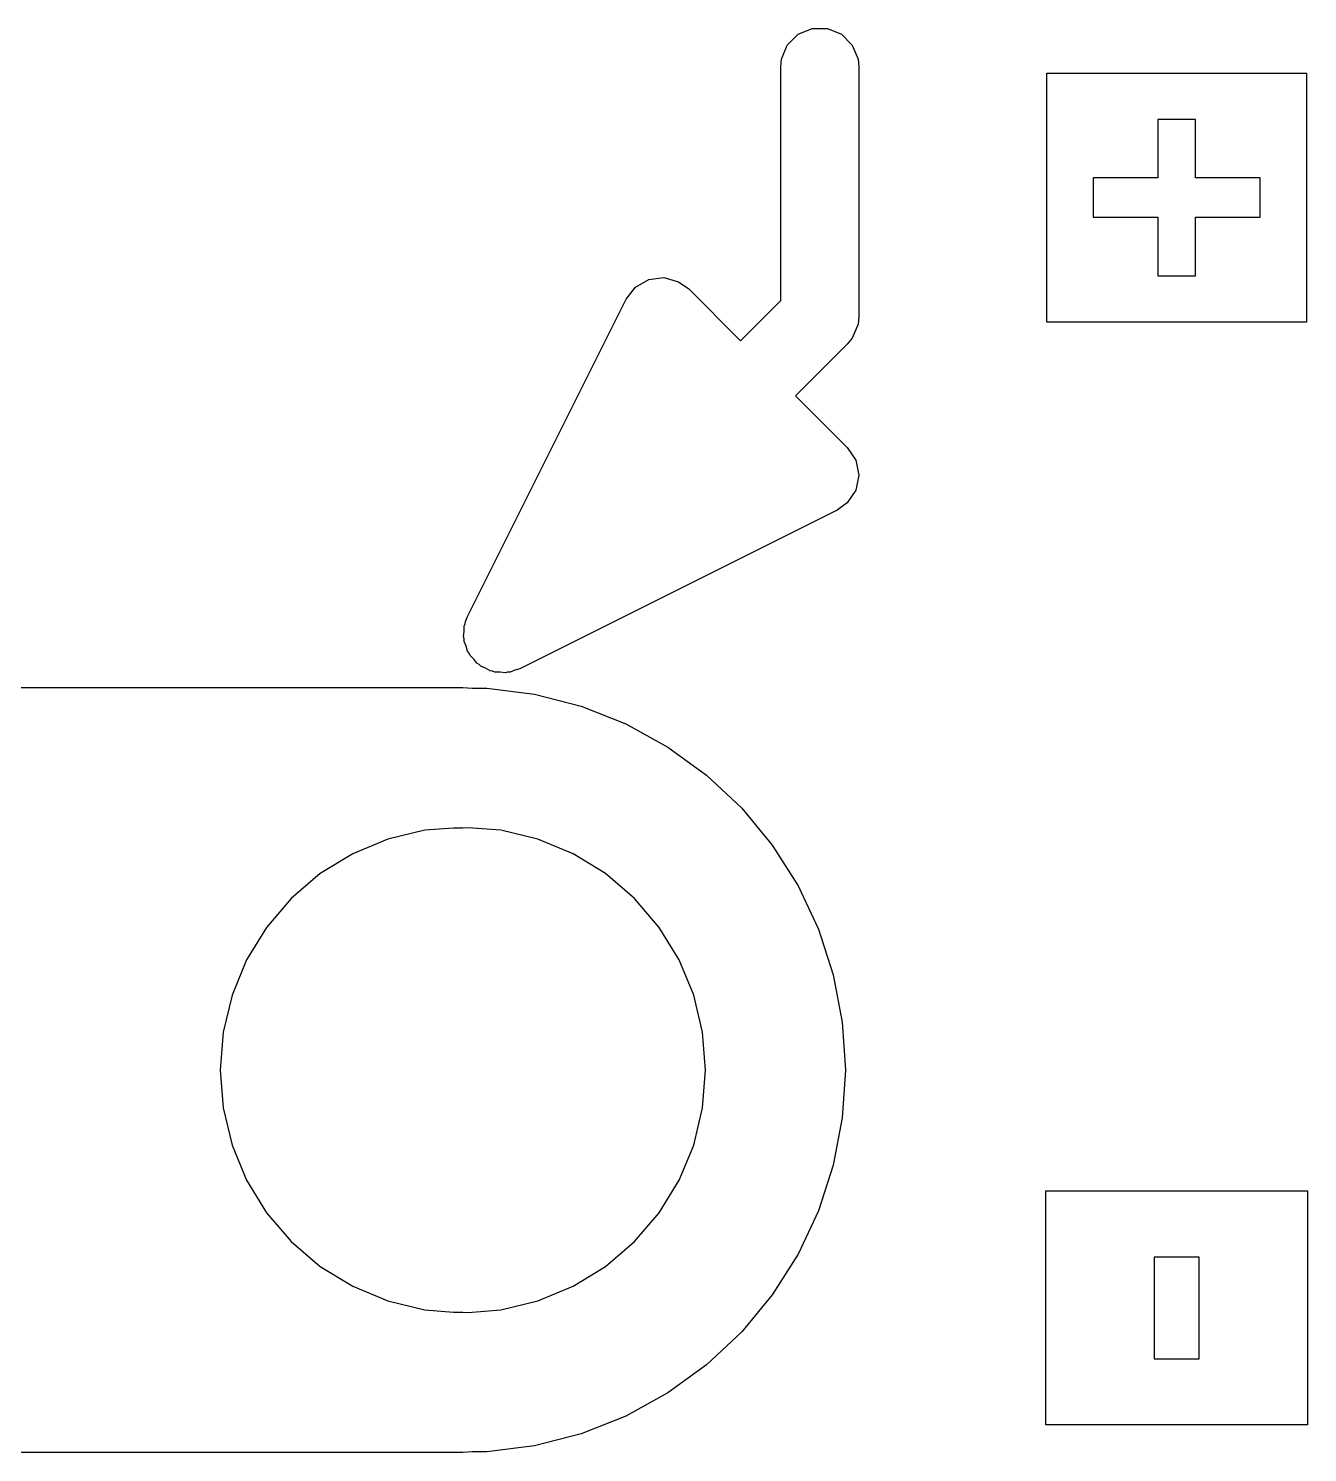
# Model space of a CAD drawing. Extents: x 44.5 to 107.9, y -136.2 to -45.2.
# Drawn here: x 99.58 to 107.77, y -101.26 to -92.13 of the extents above; entities that cross this region are included whole.
import ezdxf

# ---------------------------------------------------------------- set-up
doc = ezdxf.new("R2010")
doc.units = 0
doc.layers.add('BLACK', color=7, linetype='CONTINUOUS')

msp = doc.modelspace()

# ---------------------------------------------------------------- linework, layer by layer
at = {"layer": 'BLACK', "linetype": 'CONTINUOUS'}
for p, q in [((104.440133, -92.240907), (104.509107, -92.171933)), ((104.509107, -92.171933), (104.599227, -92.134604)), ((104.599227, -92.134604), (104.696773, -92.134604)), ((104.696773, -92.134604), (104.786893, -92.171933)), ((104.786893, -92.171933), (104.855867, -92.240907)), ((104.402804, -92.331027), (104.440133, -92.240907)), ((104.855867, -92.240907), (104.893196, -92.331027)), ((104.398, -92.3798), (104.402804, -92.331027)), ((104.398, -93.876446), (104.398, -92.3798)), ((104.893196, -92.331027), (104.898, -92.3798)), ((104.898, -92.3798), (104.898, -93.98)), ((106.101753, -92.717937), (106.101753, -92.420281)), ((106.101753, -92.420281), (107.766247, -92.420281)), ((107.766247, -92.420281), (107.766247, -92.717937)), ((106.101753, -92.717938), (106.101753, -92.717937)), ((106.101753, -93.718063), (106.101753, -92.717938)), ((107.054253, -92.717937), (106.813747, -92.717937)), ((106.813747, -92.717937), (106.813747, -93.091794)), ((107.054253, -93.091794), (107.054253, -92.717937)), ((107.766247, -92.717937), (107.766247, -93.344206)), ((106.813747, -93.091794), (106.399409, -93.091794)), ((106.399409, -93.091794), (106.399409, -93.344206)), ((107.468591, -93.091794), (107.054253, -93.091794)), ((107.468591, -93.344206), (107.468591, -93.091794)), ((106.399409, -93.344206), (106.813747, -93.344206)), ((106.813747, -93.344206), (106.813747, -93.718062)), ((107.054253, -93.718062), (107.054253, -93.344206)), ((107.054253, -93.344206), (107.468591, -93.344206)), ((107.766247, -93.344206), (107.766247, -93.718063)), ((103.4682, -93.791137), (103.552943, -93.742829)), ((103.552943, -93.742829), (103.649722, -93.730629)), ((103.649722, -93.730629), (103.743803, -93.756393)), ((103.743803, -93.756393), (103.808777, -93.803223)), ((106.101753, -94.015719), (106.101753, -93.718063)), ((106.813747, -93.718062), (107.054253, -93.718062)), ((107.766247, -93.718063), (107.766247, -94.015719)), ((103.408393, -93.868197), (103.4682, -93.791137)), ((103.808777, -93.803223), (104.14, -94.134446)), ((102.392393, -95.900197), (103.408393, -93.868197)), ((104.14, -94.134446), (104.398, -93.876446)), ((104.893196, -94.028772), (104.855868, -94.118892)), ((104.898, -93.98), (104.893196, -94.028772)), ((107.766247, -94.015719), (106.101753, -94.015719)), ((104.855868, -94.118892), (104.824777, -94.156777)), ((104.824777, -94.156777), (104.493554, -94.488)), ((104.493554, -94.488), (104.824777, -94.819223)), ((104.824777, -94.819223), (104.87897, -94.900329)), ((104.87897, -94.900329), (104.898, -94.996)), ((104.898, -94.996), (104.87897, -95.091671)), ((104.87897, -95.091671), (104.824777, -95.172777)), ((104.759803, -95.219607), (102.727803, -96.235607)), ((104.824777, -95.172777), (104.759803, -95.219607)), ((102.370804, -95.963228), (102.376851, -95.948627)), ((102.376851, -95.948627), (102.378829, -95.932943)), ((102.378829, -95.932943), (102.392393, -95.900197)), ((102.366629, -96.029722), (102.370804, -95.996602)), ((102.370804, -96.044967), (102.366629, -96.029722)), ((102.370804, -95.996602), (102.370804, -95.963228)), ((102.370804, -96.060772), (102.370804, -96.044967)), ((102.383575, -96.091605), (102.370804, -96.060772)), ((102.392393, -96.123803), (102.383575, -96.091605)), ((102.402085, -96.136291), (102.392393, -96.123803)), ((102.408133, -96.150892), (102.402085, -96.136291)), ((102.431733, -96.174492), (102.408133, -96.150892)), ((102.4522, -96.200863), (102.431733, -96.174492)), ((102.465931, -96.20869), (102.4522, -96.200863)), ((102.477108, -96.219867), (102.465931, -96.20869)), ((102.507941, -96.232638), (102.477108, -96.219867)), ((102.536943, -96.249171), (102.507941, -96.232638)), ((102.552627, -96.251148), (102.536943, -96.249171)), ((102.567228, -96.257196), (102.552627, -96.251148)), ((102.600603, -96.257196), (102.567228, -96.257196)), ((102.633722, -96.261371), (102.600603, -96.257196)), ((102.648968, -96.257196), (102.633722, -96.261371)), ((102.664772, -96.257196), (102.648968, -96.257196)), ((102.695605, -96.244424), (102.664772, -96.257196)), ((102.727803, -96.235607), (102.695605, -96.244424)), ((97.79, -96.356), (102.362, -96.356)), ((102.362, -96.356), (102.420737, -96.35985)), ((102.420737, -96.35985), (102.424413, -96.360835)), ((102.424413, -96.360835), (102.515837, -96.360835)), ((102.515837, -96.360835), (102.821084, -96.399396)), ((102.821084, -96.399396), (103.119092, -96.475912)), ((103.119092, -96.475912), (103.405159, -96.589174)), ((103.405159, -96.589174), (103.674776, -96.737397)), ((103.674776, -96.737397), (103.923689, -96.918243)), ((103.923689, -96.918243), (104.147973, -97.12886)), ((104.147973, -97.12886), (104.344092, -97.365926)), ((102.118777, -97.270349), (101.881543, -97.327304)), ((102.301099, -97.256), (102.118777, -97.270349)), ((102.362, -97.256), (102.301099, -97.256)), ((102.395227, -97.253822), (102.362, -97.256)), ((102.605223, -97.270349), (102.395227, -97.253822)), ((102.842457, -97.327304), (102.605223, -97.270349)), ((101.881543, -97.327304), (101.656139, -97.420669)), ((103.067861, -97.420669), (102.842457, -97.327304)), ((104.344092, -97.365926), (104.508951, -97.625703)), ((101.656139, -97.420669), (101.448116, -97.548146)), ((103.275884, -97.548146), (103.067861, -97.420669)), ((101.448116, -97.548146), (101.262595, -97.706595)), ((103.461405, -97.706595), (103.275884, -97.548146)), ((104.508951, -97.625703), (104.639952, -97.904095)), ((101.262595, -97.706595), (101.104146, -97.892116)), ((103.619854, -97.892116), (103.461405, -97.706595)), ((101.104146, -97.892116), (100.976669, -98.100139)), ((103.747331, -98.100139), (103.619854, -97.892116)), ((104.639952, -97.904095), (104.735029, -98.19671)), ((100.976669, -98.100139), (100.883304, -98.325543)), ((103.840696, -98.325543), (103.747331, -98.100139)), ((104.735029, -98.19671), (104.792681, -98.498934)), ((100.883304, -98.325543), (100.826349, -98.562777)), ((103.897651, -98.562777), (103.840696, -98.325543)), ((104.792681, -98.498934), (104.812, -98.806)), ((100.826349, -98.562777), (100.807207, -98.806)), ((103.916793, -98.806), (103.897651, -98.562777)), ((100.807207, -98.806), (100.826349, -99.049223)), ((103.897651, -99.049223), (103.916793, -98.806)), ((104.812, -98.806), (104.792681, -99.113066)), ((100.826349, -99.049223), (100.883304, -99.286457)), ((103.840696, -99.286457), (103.897651, -99.049223)), ((104.792681, -99.113066), (104.735029, -99.41529)), ((100.883304, -99.286457), (100.976669, -99.511861)), ((103.747331, -99.511861), (103.840696, -99.286457)), ((104.735029, -99.41529), (104.639952, -99.707905)), ((100.976669, -99.511861), (101.104146, -99.719884)), ((103.619854, -99.719884), (103.747331, -99.511861)), ((106.095403, -99.877935), (106.095403, -99.580278)), ((106.095403, -99.580278), (107.772597, -99.580278)), ((107.772597, -99.580278), (107.772597, -99.877935)), ((101.104146, -99.719884), (101.262595, -99.905405)), ((103.461405, -99.905405), (103.619854, -99.719884)), ((104.639952, -99.707905), (104.508951, -99.986297)), ((106.095403, -100.782065), (106.095403, -99.877935)), ((107.772597, -99.877935), (107.772597, -100.656231)), ((101.262595, -99.905405), (101.448116, -100.063854)), ((103.275884, -100.063854), (103.461405, -99.905405)), ((104.508951, -99.986297), (104.344092, -100.246074)), ((107.078066, -100.003769), (106.789934, -100.003769)), ((106.789934, -100.003769), (106.789934, -100.656231)), ((107.078066, -100.656231), (107.078066, -100.003769)), ((101.448116, -100.063854), (101.656139, -100.191331)), ((103.067861, -100.191331), (103.275884, -100.063854)), ((101.656139, -100.191331), (101.881543, -100.284696)), ((102.842457, -100.284696), (103.067861, -100.191331)), ((101.881543, -100.284696), (102.118777, -100.341651)), ((102.605223, -100.341651), (102.842457, -100.284696)), ((104.344092, -100.246074), (104.147973, -100.48314)), ((102.118777, -100.341651), (102.301099, -100.356)), ((102.301099, -100.356), (102.362, -100.356)), ((102.362, -100.356), (102.395227, -100.358177)), ((102.395227, -100.358177), (102.605223, -100.341651)), ((104.147973, -100.48314), (103.923689, -100.693757)), ((103.923689, -100.693757), (103.674776, -100.874603)), ((106.789934, -100.656231), (107.078066, -100.656231)), ((107.772597, -100.656231), (107.772597, -100.782065)), ((106.095403, -101.079722), (106.095403, -100.782065)), ((107.772597, -100.782065), (107.772597, -101.079722)), ((103.674776, -100.874603), (103.405159, -101.022826)), ((103.405159, -101.022826), (103.119092, -101.136088)), ((103.119092, -101.136088), (102.821084, -101.212604)), ((107.772597, -101.079722), (106.095403, -101.079722)), ((102.821084, -101.212604), (102.515837, -101.251165)), ((102.362, -101.256), (97.79, -101.256)), ((102.420737, -101.25215), (102.362, -101.256)), ((102.424413, -101.251165), (102.420737, -101.25215)), ((102.515837, -101.251165), (102.424413, -101.251165))]:
    msp.add_line(p, q, dxfattribs=at)

doc.saveas('drawing.dxf')
